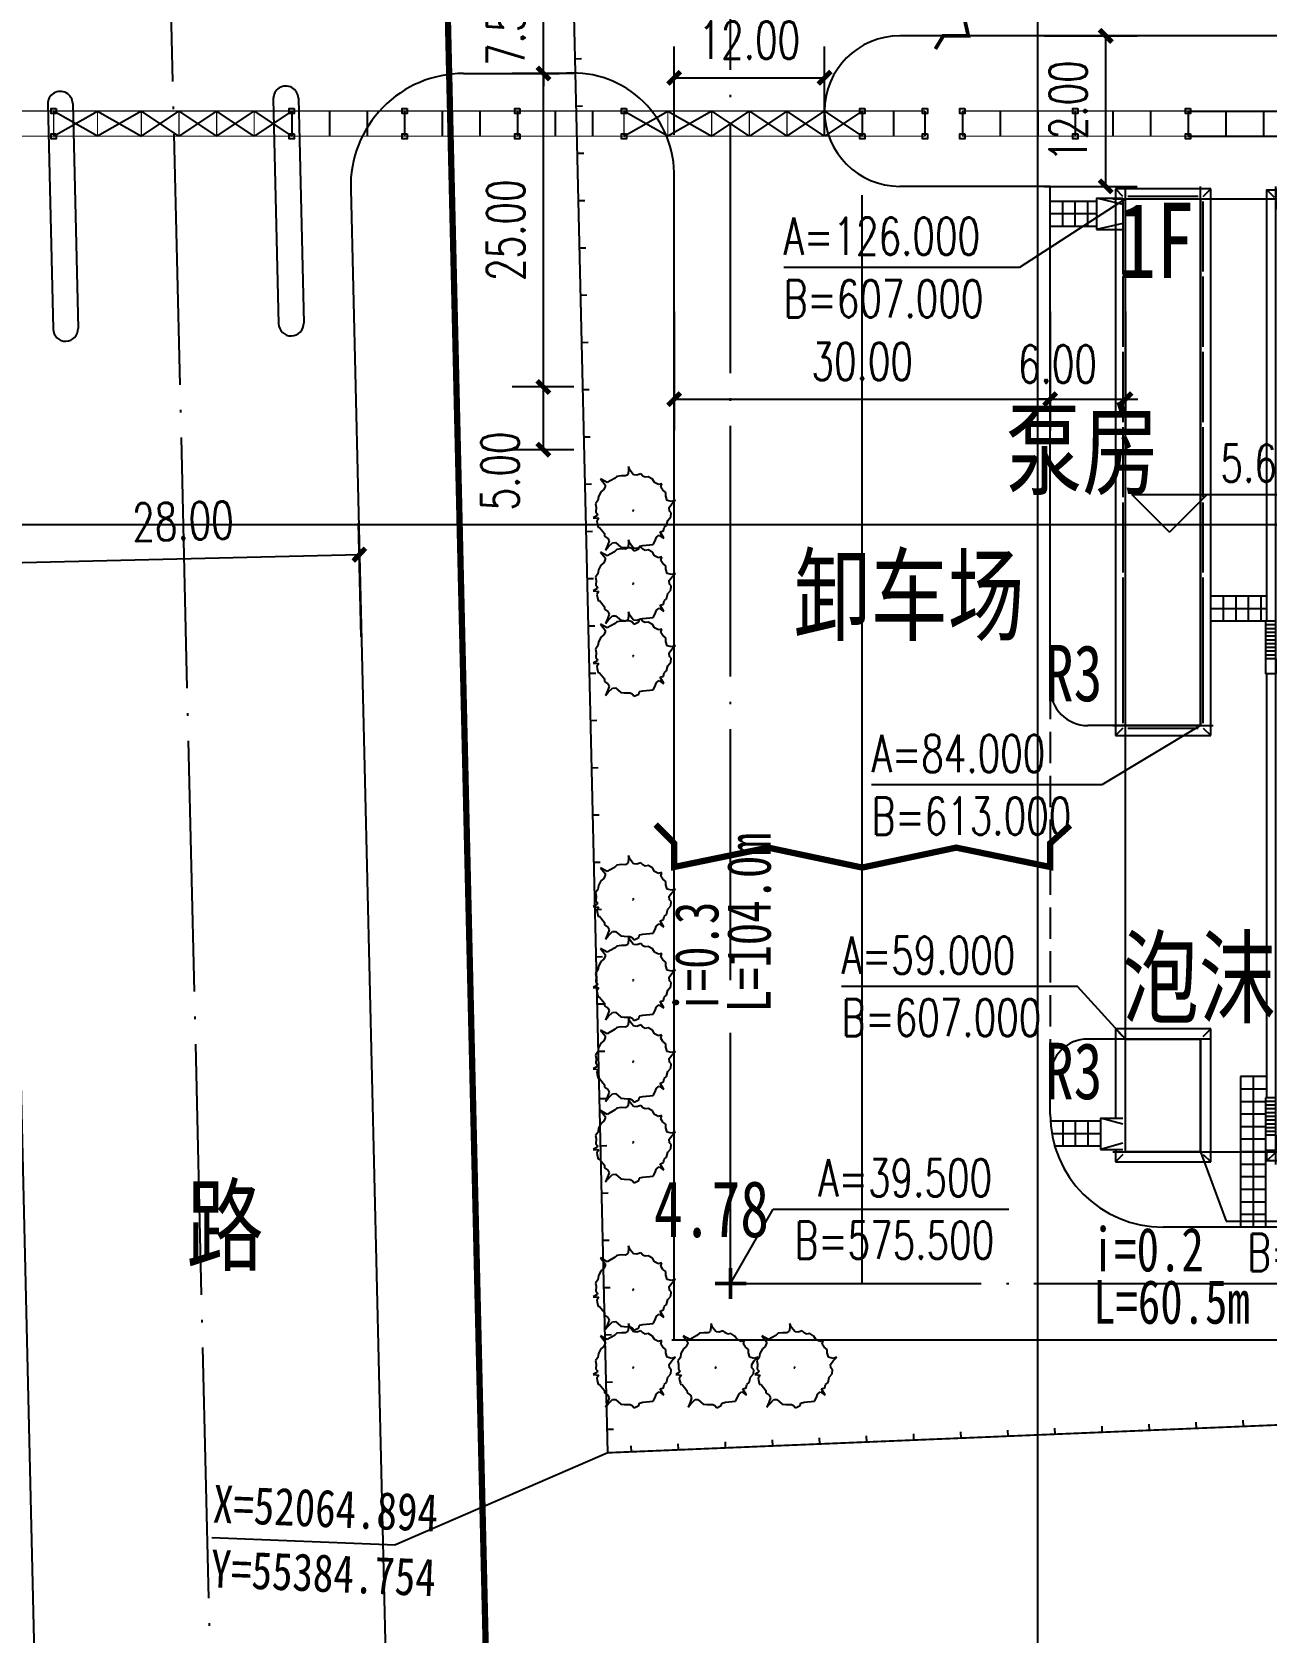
# Model space of a CAD drawing. Extents: x -170 to 1091, y -90 to 504.
# Drawn here: x 519.8 to 618.3, y 11.6 to 139.3 of the extents above; entities that cross this region are included whole.
import ezdxf

# ---------------------------------------------------------------- set-up
doc = ezdxf.new("R2010")
doc.units = 0
doc.header["$LTSCALE"] = 1000
for name, pattern in [('CENTER2', [28.575, 19.05, -3.175, 3.175, -3.175]), ('DASH', [0.35, 0.25, -0.1]), ('DOTE', [2.42, 2, -0.2, 0.02, -0.2])]:
    doc.linetypes.add(name, pattern=pattern)
doc.layers.get('0').update_dxf_attribs({"linetype": 'CONTINUOUS'})
doc.layers.get('Defpoints').update_dxf_attribs({"linetype": 'CONTINUOUS'})
for name, color, linetype in [('DIM_COOR', 3, 'CONTINUOUS'), ('DIM_ELEV', 3, 'CONTINUOUS'), ('DIM_SYMB', 3, 'CONTINUOUS'), ('DOTE', 1, 'DOTE'), ('GROUND', 2, 'CONTINUOUS'), ('GT_8', 7, 'CONTINUOUS'), ('PUB_DIM', 3, 'CONTINUOUS'), ('PUB_TEXT', 7, 'CONTINUOUS'), ('road', 2, 'CONTINUOUS'), ('STAIR', 2, 'CONTINUOUS'), ('定位中心线', 3, 'CENTER2'), ('方格网', 6, 'CONTINUOUS'), ('管架', 30, 'CONTINUOUS'), ('绿化', 3, 'CONTINUOUS'), ('选址蓝线', 5, 'CONTINUOUS'), ('道路HK', 1, 'CONTINUOUS')]:
    doc.layers.add(name, color=color, linetype=linetype)
doc.styles.add('_TCH_DIM', font='SIMPLEX', dxfattribs={"bigfont": 'GBCBIG'})
doc.styles.add('DIM_FONT', font='SIMPLEX', dxfattribs={"width": 0.7, "bigfont": 'GBCBIG'})
doc.styles.add('HZ', font='', dxfattribs={"width": 0.75})
doc.styles.get("Standard").update_dxf_attribs({"font": '', "width": 0.75})
doc.styles.get('HZ').set_extended_font_data('SimSun')
doc.styles.get('STANDARD').set_extended_font_data('SimSun')
doc.dimstyles.new('DIMN1', dxfattribs={"dimscale": 0.01, "dimtxt": 300, "dimasz": 100, "dimexe": 250, "dimexo": 300, "dimgap": 150, "dimtad": 1, "dimtxsty": 'DIM_FONT', "dimblk": 'ARCHTICK', "dimcen": 2.5, "dimclrt": 7, "dimazin": 2, "dimtfac": 1, "dimtdec": 0, "dimtix": 1, "dimtmove": 2, "dimatfit": 3, "dimldrblk": 'ARCHTICK'})

# ---------------------------------------------------------------- blocks, each defined once
blk = doc.blocks.new('$plan$00000783')
for p, q in [((-495.9, 1381.5), (-677.1, 1271.475)), ((-371.925, 1369.275), (-495.9, 1381.5)), ((-257.5, 1442.625), (-371.925, 1369.275)), ((-133.525, 1381.5), (-257.5, 1442.625)), ((-57.225, 1662.7), (-133.525, 1381.5)), ((-19.075, 1442.625), (-57.225, 1662.7)), ((114.425, 1418.175), (-19.075, 1442.625)), ((286.075, 1491.525), (114.425, 1418.175)), ((419.6, 1528.2), (286.075, 1491.525)), ((734.3, 1271.475), (419.6, 1528.2)), ((-1249.275, 916.925), (-1459.075, 916.925)), ((-1459.075, 916.925), (-1316.025, 843.575)), ((-1316.025, 843.575), (-1220.675, 684.625)), ((-1220.675, 684.625), (-1306.5, 525.7)), ((-1077.625, 941.375), (-1249.275, 916.925)), ((-982.25, 1051.4), (-1077.625, 941.375)), ((-858.275, 1259.25), (-982.25, 1149.2)), ((-982.25, 1149.2), (-982.25, 1051.4)), ((-677.1, 1271.475), (-858.275, 1259.25)), ((848.725, 1198.125), (734.3, 1271.475)), ((944.1, 1247.025), (848.725, 1198.125)), ((1134.825, 1185.9), (944.1, 1247.025)), ((1125.275, 1063.625), (1134.825, 1185.9)), ((1153.9, 978.05), (1125.275, 1063.625)), ((1316.025, 806.9), (1153.9, 978.05)), ((1411.375, 696.85), (1316.025, 806.9)), ((1430.45, 415.675), (1411.375, 696.85)), ((-1411.4, 134.475), (-1535.375, 61.125)), ((-1535.375, 61.125), (-1420.925, 0)), ((-1420.925, 0), (-1363.725, -171.15)), ((-1382.775, 281.2), (-1411.4, 134.475)), ((-1306.5, 525.7), (-1401.85, 427.9)), ((-1401.85, 427.9), (-1382.775, 281.2)), ((28.6, 36.675), (0, 0)), ((0, 0), (57.2, 0)), ((57.2, 0), (28.6, 36.675)), ((1516.275, 342.325), (1430.45, 415.675)), ((1754.675, 342.325), (1516.275, 342.325)), ((1525.8, 85.575), (1563.95, 195.6)), ((1554.425, -73.35), (1525.8, 85.575)), ((1563.95, 195.6), (1735.625, 281.2)), ((1735.625, 281.2), (1926.35, 354.55)), ((1926.35, 354.55), (1754.675, 342.325)), ((-1363.725, -171.15), (-1401.85, -330.1)), ((-1401.85, -330.1), (-1354.175, -513.475)), ((-1354.175, -513.475), (-1249.275, -586.825)), ((-1249.275, -586.825), (-1220.675, -684.65)), ((1401.825, -647.975), (1459.05, -537.925)), ((1449.525, -452.35), (1487.675, -146.7)), ((1497.2, -513.475), (1449.525, -452.35)), ((1459.05, -537.925), (1497.2, -513.475)), ((1487.675, -146.7), (1554.425, -73.35)), ((-1220.675, -684.65), (-1220.675, -806.9)), ((-1220.675, -806.9), (-1068.075, -880.25)), ((-1010.875, -1198.125), (-1077.625, -1357.05)), ((-1077.625, -1357.05), (-953.65, -1234.8)), ((-1068.075, -880.25), (-991.8, -978.05)), ((-991.8, -978.05), (-1010.875, -1198.125)), ((-953.65, -1234.8), (-829.675, -1149.225)), ((-829.675, -1149.225), (-734.3, -1173.675)), ((-734.3, -1173.675), (-619.875, -1295.925)), ((619.85, -1357.05), (743.825, -1259.25)), ((743.825, -1259.25), (905.95, -1234.8)), ((905.95, -1234.8), (982.25, -1124.775)), ((982.25, -1124.775), (1125.275, -990.275)), ((1125.275, -990.275), (1134.825, -892.475)), ((1134.825, -892.475), (1182.5, -868.025)), ((1182.5, -868.025), (1354.15, -904.7)), ((1211.125, -733.55), (1354.15, -709.1)), ((1354.15, -904.7), (1211.125, -733.55)), ((1354.15, -709.1), (1401.825, -647.975)), ((-619.875, -1295.925), (-476.825, -1405.95)), ((-476.825, -1405.95), (-343.325, -1418.175)), ((-343.325, -1418.175), (-28.625, -1503.775)), ((-28.625, -1503.775), (57.2, -1797.175)), ((57.2, -1797.175), (95.35, -1503.775)), ((95.35, -1503.775), (133.5, -1454.85)), ((133.5, -1454.85), (267, -1405.95)), ((267, -1405.95), (410.05, -1418.175)), ((410.05, -1418.175), (619.85, -1357.05))]:
    blk.add_line(p, q)
blk = doc.blocks.new('A$C1A160313')
at = {"layer": 'DOTE', "color": 1, "linetype": 'DOTE'}
for p, q in [((2.3, 35), (2.3, 78)), ((8.3, 35), (8.3, 78)), ((14.3, 0), (14.3, 78)), ((82.3, 0), (82.3, 78)), ((1.3, 77), (83.3, 77)), ((1.3, 35), (9.3, 35)), ((9.1, 10), (1.3, 10)), ((2.3, 1), (2.3, 10)), ((8.3, 1), (8.3, 10)), ((1.3, 1), (83.3, 1))]:
    blk.add_line(p, q, dxfattribs=at)
at = {"layer": 'GROUND'}
for p, q in [((9.1, 77.8), (1.5, 77.8)), ((1.5, 77.8), (1.5, 34.2)), ((2.1, 77.2), (1.5, 77.8)), ((2.1, 76.8), (2.1, 71.2)), ((8.1, 77.2), (2.5, 77.2)), ((8.5, 77.2), (9.1, 77.8)), ((8.5, 71.2), (8.5, 76.8)), ((9.1, 34.2), (9.1, 77.8)), ((14.18, 77.12), (13.58, 77.72)), ((82.42, 77.12), (83.02, 77.72)), ((2.1, 70.8), (2.1, 65.2)), ((8.5, 65.2), (8.5, 70.8)), ((2.1, 64.8), (2.1, 59.2)), ((8.5, 59.2), (8.5, 64.8)), ((2.1, 58.8), (2.1, 53.2)), ((8.5, 53.2), (8.5, 58.8)), ((2.1, 52.8), (2.1, 47.2)), ((8.5, 47.2), (8.5, 52.8)), ((2.1, 46.8), (2.1, 35.2)), ((8.5, 35.2), (8.5, 46.8)), ((2.1, 34.8), (1.5, 34.2)), ((2.5, 34.8), (8.1, 34.8)), ((8.5, 34.8), (9.1, 34.2)), ((1.5, 34.2), (9.1, 34.2)), ((9.1, 10.8), (1.5, 10.8)), ((1.5, 10.8), (1.5, 3.7)), ((2.1, 10.2), (1.5, 10.8)), ((8.5, 10.2), (9.1, 10.8)), ((9.1, 0.2), (9.1, 10.8)), ((1.5, 1.2), (1.5, 0.2)), ((2.1, 0.8), (1.5, 0.2)), ((1.5, 0.2), (9.1, 0.2)), ((2.1, 1.2), (2.1, 1.2)), ((8.5, 0.8), (9.1, 0.2)), ((14.18, 0.88), (13.58, 0.28)), ((82.42, 0.88), (83.02, 0.28))]:
    blk.add_line(p, q, dxfattribs=at)
for points in [[(13.58, 43.32), (13.58, 77.72), (14.42, 77.72)], [(18.62, 77.72), (82.18, 77.72)], [(82.18, 77.72), (83.02, 77.72), (83.02, 76.88)], [(83.02, 72.68), (83.02, 43.32)], [(13.58, 5.32), (13.58, 39.12)], [(83.02, 39.12), (83.02, 5.32)], [(14.42, 0.28), (13.58, 0.28), (13.58, 1.12)], [(82.18, 0.28), (14.42, 0.28)], [(83.02, 1.12), (83.02, 0.28), (82.18, 0.28)]]:
    blk.add_lwpolyline(points, dxfattribs=at)
at = {"layer": 'STAIR'}
for p, q in [((0, 77.05), (0, 74.55)), ((0, 77.05), (2.1, 77.05)), ((2.1, 76.55), (0, 77.05)), ((2.1, 76.8), (2.1, 74.55)), ((14.42, 77.12), (14.42, 77.82)), ((18.62, 77.82), (14.42, 77.82)), ((14.42, 76.88), (14.42, 76.18)), ((15.62, 77.12), (15.62, 77.82)), ((15.62, 76.88), (15.62, 76.18)), ((15.92, 77.12), (15.92, 77.82)), ((15.92, 76.88), (15.92, 76.18)), ((16.22, 77.12), (16.22, 77.82)), ((16.22, 76.88), (16.22, 76.18)), ((16.52, 77.12), (16.52, 77.82)), ((16.52, 76.88), (16.52, 76.18)), ((16.82, 77.12), (16.82, 77.82)), ((16.82, 76.88), (16.82, 76.18)), ((17.12, 77.12), (17.12, 77.82)), ((17.12, 76.88), (17.12, 76.18)), ((17.42, 77.12), (17.42, 77.82)), ((17.42, 76.88), (17.42, 76.18)), ((17.72, 77.12), (17.72, 77.82)), ((17.72, 76.88), (17.72, 76.18)), ((18.02, 77.12), (18.02, 77.82)), ((18.02, 76.88), (18.02, 76.18)), ((18.32, 77.12), (18.32, 77.82)), ((18.32, 76.88), (18.32, 76.18)), ((18.62, 77.12), (18.62, 77.82)), ((81.48, 72.98), (81.48, 76.88)), ((82.42, 76.88), (83.12, 76.88)), ((83.12, 72.68), (83.12, 76.88)), ((18.32, 76.18), (14.42, 76.18)), ((82.18, 75.68), (81.48, 75.68)), ((82.18, 75.38), (81.48, 75.38)), ((82.42, 75.68), (83.12, 75.68)), ((82.42, 75.38), (83.12, 75.38)), ((2.1, 75.05), (0, 74.55)), ((0, 74.55), (2.1, 74.55)), ((82.18, 75.08), (81.48, 75.08)), ((82.18, 74.78), (81.48, 74.78)), ((82.18, 74.48), (81.48, 74.48)), ((82.18, 74.18), (81.48, 74.18)), ((82.42, 75.08), (83.12, 75.08)), ((82.42, 74.78), (83.12, 74.78)), ((82.42, 74.48), (83.12, 74.48)), ((82.42, 74.18), (83.12, 74.18)), ((82.18, 73.88), (81.48, 73.88)), ((82.18, 73.58), (81.48, 73.58)), ((82.18, 73.28), (81.48, 73.28)), ((82.18, 72.98), (81.48, 72.98)), ((82.42, 73.88), (83.12, 73.88)), ((82.42, 73.58), (83.12, 73.58)), ((82.42, 73.28), (83.12, 73.28)), ((82.42, 72.98), (83.12, 72.98)), ((82.42, 72.68), (83.12, 72.68)), ((2.1, 71.4), (2.1, 71)), ((14.18, 43.32), (13.48, 43.32)), ((13.48, 43.32), (13.48, 39.12)), ((14.18, 43.02), (13.48, 43.02)), ((14.18, 42.72), (13.48, 42.72)), ((14.18, 42.42), (13.48, 42.42)), ((14.42, 43.02), (15.12, 43.02)), ((14.42, 42.72), (15.12, 42.72)), ((14.42, 42.42), (15.12, 42.42)), ((15.12, 43.02), (15.12, 39.12)), ((82.18, 43.02), (81.48, 43.02)), ((81.48, 43.02), (81.48, 39.12)), ((82.18, 42.72), (81.48, 42.72)), ((82.18, 42.42), (81.48, 42.42)), ((82.42, 43.32), (83.12, 43.32)), ((82.42, 43.02), (83.12, 43.02)), ((82.42, 42.72), (83.12, 42.72)), ((82.42, 42.42), (83.12, 42.42)), ((83.12, 43.32), (83.12, 39.12)), ((14.18, 42.12), (13.48, 42.12)), ((14.18, 41.82), (13.48, 41.82)), ((14.18, 41.52), (13.48, 41.52)), ((14.18, 41.22), (13.48, 41.22)), ((14.18, 40.92), (13.48, 40.92)), ((14.42, 42.12), (15.12, 42.12)), ((14.42, 41.82), (15.12, 41.82)), ((14.42, 41.52), (15.12, 41.52)), ((14.42, 41.22), (15.12, 41.22)), ((14.42, 40.92), (15.12, 40.92)), ((82.18, 42.12), (81.48, 42.12)), ((82.18, 41.82), (81.48, 41.82)), ((82.18, 41.52), (81.48, 41.52)), ((82.18, 41.22), (81.48, 41.22)), ((82.18, 40.92), (81.48, 40.92)), ((82.42, 42.12), (83.12, 42.12)), ((82.42, 41.82), (83.12, 41.82)), ((82.42, 41.52), (83.12, 41.52)), ((82.42, 41.22), (83.12, 41.22)), ((82.42, 40.92), (83.12, 40.92)), ((14.18, 40.62), (13.48, 40.62)), ((14.18, 40.32), (13.48, 40.32)), ((14.42, 40.62), (15.12, 40.62)), ((14.42, 39.12), (14.42, 40.32)), ((14.42, 40.32), (15.12, 40.32)), ((82.18, 40.62), (81.48, 40.62)), ((82.18, 40.32), (81.48, 40.32)), ((82.18, 39.12), (82.18, 40.32)), ((82.42, 40.62), (83.12, 40.62)), ((82.42, 40.32), (83.12, 40.32)), ((14.18, 39.12), (13.48, 39.12)), ((14.42, 39.12), (15.12, 39.12)), ((82.18, 39.12), (81.48, 39.12)), ((82.42, 39.12), (83.12, 39.12)), ((13.48, 5.32), (13.48, 1.12)), ((14.18, 5.32), (13.48, 5.32)), ((82.42, 5.32), (83.12, 5.32)), ((83.12, 5.32), (83.12, 1.12)), ((14.18, 5.02), (13.48, 5.02)), ((14.18, 4.72), (13.48, 4.72)), ((14.18, 4.42), (13.48, 4.42)), ((14.18, 4.12), (13.48, 4.12)), ((14.42, 5.02), (15.12, 5.02)), ((14.42, 4.72), (15.12, 4.72)), ((14.42, 4.42), (15.12, 4.42)), ((14.42, 4.12), (15.12, 4.12)), ((15.12, 5.02), (15.12, 1.12)), ((82.18, 5.02), (81.48, 5.02)), ((81.48, 5.02), (81.48, 1.12)), ((82.18, 4.72), (81.48, 4.72)), ((82.18, 4.42), (81.48, 4.42)), ((82.18, 4.12), (81.48, 4.12)), ((82.42, 5.02), (83.12, 5.02)), ((82.42, 4.72), (83.12, 4.72)), ((82.42, 4.42), (83.12, 4.42)), ((82.42, 4.12), (83.12, 4.12)), ((0.3, 3.7), (0.3, 1.2)), ((0.3, 3.7), (2.1, 3.7)), ((2.1, 3.2), (0.3, 3.7)), ((14.18, 3.82), (13.48, 3.82)), ((14.18, 3.52), (13.48, 3.52)), ((14.18, 3.22), (13.48, 3.22)), ((14.18, 2.92), (13.48, 2.92)), ((14.18, 2.62), (13.48, 2.62)), ((14.42, 3.82), (15.12, 3.82)), ((14.42, 3.52), (15.12, 3.52)), ((14.42, 3.22), (15.12, 3.22)), ((14.42, 2.92), (15.12, 2.92)), ((14.42, 2.62), (15.12, 2.62)), ((82.18, 3.82), (81.48, 3.82)), ((82.18, 3.52), (81.48, 3.52)), ((82.18, 3.22), (81.48, 3.22)), ((82.18, 2.92), (81.48, 2.92)), ((82.18, 2.62), (81.48, 2.62)), ((82.42, 3.82), (83.12, 3.82)), ((82.42, 3.52), (83.12, 3.52)), ((82.42, 3.22), (83.12, 3.22)), ((82.42, 2.92), (83.12, 2.92)), ((82.42, 2.62), (83.12, 2.62)), ((2.1, 1.7), (0.3, 1.2)), ((14.18, 2.32), (13.48, 2.32)), ((14.42, 1.12), (14.42, 2.32)), ((14.42, 2.32), (15.12, 2.32)), ((82.18, 2.32), (81.48, 2.32)), ((82.18, 1.12), (82.18, 2.32)), ((82.42, 2.32), (83.12, 2.32)), ((0.3, 1.2), (2.1, 1.2)), ((14.18, 1.12), (13.48, 1.12)), ((14.42, 1.12), (15.12, 1.12)), ((82.18, 1.12), (81.48, 1.12)), ((82.42, 1.12), (83.12, 1.12))]:
    blk.add_line(p, q, dxfattribs=at)
blk = doc.blocks.new('_ArchTick')
at = {"color": 0, "linetype": 'ByBlock', "const_width": 0.4}
blk.add_lwpolyline([(-0.5, -0.5), (0.5, 0.5)], dxfattribs=at)
blk = doc.blocks.new('*D72')
at = {"layer": 'Defpoints', "color": 0, "linetype": 'Continuous', "transparency": 16777216}
for p in [(597.51, 139), (605.43, 139), (597.51, 127)]:
    blk.add_point(p, dxfattribs=at)
at = {"layer": 'PUB_DIM', "color": 0, "linetype": 'Continuous', "lineweight": -2, "transparency": 16777216}
for p, q in [((600.51, 139), (607.93, 139)), ((605.43, 127), (605.43, 139)), ((600.51, 127), (607.93, 127))]:
    blk.add_line(p, q, dxfattribs=at)
for p, rotation in [((605.43, 139), 90), ((605.43, 127), 270)]:
    blk.add_blockref('_ArchTick', p, dxfattribs=dict(at, rotation=rotation))
at = {"layer": 'PUB_DIM', "color": 7, "linetype": 'Continuous', "transparency": 16777216, "insert": (602.43, 133), "char_height": 3, "attachment_point": 5, "rotation": 90, "style": 'DIM_FONT'}
blk.add_mtext('\\A1;12.00', dxfattribs=at)
blk = doc.blocks.new('*D73')
at = {"layer": 'Defpoints', "color": 0, "linetype": 'Continuous', "transparency": 16777216}
for p in [(583, 135.66), (571, 128.11), (583, 128.11)]:
    blk.add_point(p, dxfattribs=at)
at = {"layer": 'PUB_DIM', "color": 0, "linetype": 'Continuous', "lineweight": -2, "transparency": 16777216}
for p, q in [((571, 131.11), (571, 138.16)), ((583, 131.11), (583, 138.16)), ((571, 135.66), (583, 135.66))]:
    blk.add_line(p, q, dxfattribs=at)
at = {"layer": 'PUB_DIM', "color": 0, "linetype": 'Continuous', "lineweight": -2, "transparency": 16777216, "rotation": 180}
blk.add_blockref('_ArchTick', (571, 135.66), dxfattribs=at)
at = {"layer": 'PUB_DIM', "color": 0, "linetype": 'Continuous', "lineweight": -2, "transparency": 16777216}
blk.add_blockref('_ArchTick', (583, 135.66), dxfattribs=at)
at = {"layer": 'PUB_DIM', "color": 7, "linetype": 'Continuous', "transparency": 16777216, "insert": (577, 138.66), "char_height": 3, "attachment_point": 5, "style": 'DIM_FONT'}
blk.add_mtext('\\A1;12.00', dxfattribs=at)
blk = doc.blocks.new('*D78')
at = {"layer": 'Defpoints', "color": 0, "linetype": 'Continuous', "transparency": 16777216}
for p in [(545.89, 97.63), (518.12, 87.41), (546.12, 88.07)]:
    blk.add_point(p, dxfattribs=at)
at = {"layer": 'PUB_DIM', "color": 0, "linetype": 'Continuous', "lineweight": -2, "transparency": 16777216}
for p, q in [((546.04, 91.07), (545.83, 100.13)), ((518.05, 90.41), (517.84, 99.47)), ((517.9, 96.97), (545.89, 97.63))]:
    blk.add_line(p, q, dxfattribs=at)
for p, rotation in [((545.89, 97.63), 1.356208782144626), ((517.9, 96.97), 181.3562087821446)]:
    blk.add_blockref('_ArchTick', p, dxfattribs=dict(at, rotation=rotation))
at = {"layer": 'PUB_DIM', "color": 7, "linetype": 'Continuous', "transparency": 16777216, "insert": (531.82, 100.3), "char_height": 3, "attachment_point": 5, "rotation": 1.3562, "style": 'DIM_FONT'}
blk.add_mtext('\\A1;28.00', dxfattribs=at)
blk = doc.blocks.new('*D88')
at = {"layer": 'Defpoints', "color": 0, "linetype": 'Continuous', "transparency": 16777216}
for p in [(560.57, 111), (566, 111), (566, 106)]:
    blk.add_point(p, dxfattribs=at)
at = {"layer": 'PUB_DIM', "color": 0, "linetype": 'Continuous', "lineweight": -2, "transparency": 16777216}
for p, q in [((563, 111), (558.07, 111)), ((560.57, 106), (560.57, 111)), ((563, 106), (558.07, 106))]:
    blk.add_line(p, q, dxfattribs=at)
for p, rotation in [((560.57, 111), 90), ((560.57, 106), 270)]:
    blk.add_blockref('_ArchTick', p, dxfattribs=dict(at, rotation=rotation))
at = {"layer": 'PUB_DIM', "color": 7, "linetype": 'Continuous', "transparency": 16777216, "insert": (557.12, 104.3), "char_height": 3, "attachment_point": 5, "rotation": 90, "style": 'DIM_FONT'}
blk.add_mtext('\\A1;5.00', dxfattribs=at)
blk = doc.blocks.new('*D89')
at = {"layer": 'Defpoints', "color": 0, "linetype": 'Continuous', "transparency": 16777216}
for p in [(560.57, 136), (566, 136), (566, 111)]:
    blk.add_point(p, dxfattribs=at)
at = {"layer": 'PUB_DIM', "color": 0, "linetype": 'Continuous', "lineweight": -2, "transparency": 16777216}
for p, q in [((563, 136), (558.07, 136)), ((560.57, 111), (560.57, 136)), ((563, 111), (558.07, 111))]:
    blk.add_line(p, q, dxfattribs=at)
for p, rotation in [((560.57, 136), 90), ((560.57, 111), 270)]:
    blk.add_blockref('_ArchTick', p, dxfattribs=dict(at, rotation=rotation))
at = {"layer": 'PUB_DIM', "color": 7, "linetype": 'Continuous', "transparency": 16777216, "insert": (557.57, 123.5), "char_height": 3, "attachment_point": 5, "rotation": 90, "style": 'DIM_FONT'}
blk.add_mtext('\\A1;25.00', dxfattribs=at)
blk = doc.blocks.new('*D90')
at = {"layer": 'Defpoints', "color": 0, "linetype": 'Continuous', "transparency": 16777216}
for p in [(560.57, 143.5), (566, 143.5), (566, 136)]:
    blk.add_point(p, dxfattribs=at)
at = {"layer": 'PUB_DIM', "color": 0, "linetype": 'Continuous', "lineweight": -2, "transparency": 16777216}
for p, q in [((560.57, 143.5), (560.57, 144.5)), ((563, 143.5), (558.07, 143.5)), ((560.57, 136), (560.57, 143.5)), ((563, 136), (558.07, 136)), ((560.57, 136), (560.57, 135))]:
    blk.add_line(p, q, dxfattribs=at)
for p, rotation in [((560.57, 143.5), 270), ((560.57, 136), 90)]:
    blk.add_blockref('_ArchTick', p, dxfattribs=dict(at, rotation=rotation))
at = {"layer": 'PUB_DIM', "color": 7, "linetype": 'Continuous', "transparency": 16777216, "insert": (557.57, 139.75), "char_height": 3, "attachment_point": 5, "rotation": 90, "style": 'DIM_FONT'}
blk.add_mtext('\\A1;7.50', dxfattribs=at)
blk = doc.blocks.new('*D97')
at = {"layer": 'Defpoints', "color": 0, "linetype": 'Continuous', "transparency": 16777216}
for p in [(601, 120.02), (607, 120.02), (607, 110.03)]:
    blk.add_point(p, dxfattribs=at)
at = {"layer": 'PUB_DIM', "color": 0, "linetype": 'Continuous', "lineweight": -2, "transparency": 16777216}
for p, q in [((601, 117.02), (601, 107.53)), ((607, 117.02), (607, 107.53)), ((601, 110.03), (600, 110.03)), ((601, 110.03), (607, 110.03)), ((607, 110.03), (608, 110.03))]:
    blk.add_line(p, q, dxfattribs=at)
blk.add_blockref('_ArchTick', (601, 110.03), dxfattribs=at)
at = {"layer": 'PUB_DIM', "color": 0, "linetype": 'Continuous', "lineweight": -2, "transparency": 16777216, "rotation": 180}
blk.add_blockref('_ArchTick', (607, 110.03), dxfattribs=at)
at = {"layer": 'PUB_DIM', "color": 7, "linetype": 'Continuous', "transparency": 16777216, "insert": (601.58, 112.83), "char_height": 3, "attachment_point": 5, "style": 'DIM_FONT'}
blk.add_mtext('\\A1;6.00', dxfattribs=at)
blk = doc.blocks.new('*D98')
at = {"layer": 'Defpoints', "color": 0, "linetype": 'Continuous', "transparency": 16777216}
for p in [(571, 120.02), (601, 120.02), (601, 110.03)]:
    blk.add_point(p, dxfattribs=at)
at = {"layer": 'PUB_DIM', "color": 0, "linetype": 'Continuous', "lineweight": -2, "transparency": 16777216}
for p, q in [((571, 117.02), (571, 107.53)), ((601, 117.02), (601, 107.53)), ((571, 110.03), (601, 110.03))]:
    blk.add_line(p, q, dxfattribs=at)
at = {"layer": 'PUB_DIM', "color": 0, "linetype": 'Continuous', "lineweight": -2, "transparency": 16777216, "rotation": 180}
blk.add_blockref('_ArchTick', (571, 110.03), dxfattribs=at)
at = {"layer": 'PUB_DIM', "color": 0, "linetype": 'Continuous', "lineweight": -2, "transparency": 16777216}
blk.add_blockref('_ArchTick', (601, 110.03), dxfattribs=at)
at = {"layer": 'PUB_DIM', "color": 7, "linetype": 'Continuous', "transparency": 16777216, "insert": (586, 113.03), "char_height": 3, "attachment_point": 5, "style": 'DIM_FONT'}
blk.add_mtext('\\A1;30.00', dxfattribs=at)
blk = doc.blocks.new('$LinePat$围墙')
at = {"color": 0}
blk.add_line((600, 0), (600, -160), dxfattribs=at)
at = {"color": 0, "const_width": 40}
blk.add_lwpolyline([(0, 0), (1201, 0)], dxfattribs=at)

msp = doc.modelspace()

# ---------------------------------------------------------------- linework, layer by layer
at = {"linetype": 'Continuous'}
for p, q in [((607, 126), (613, 126)), ((607, 84), (607, 126)), ((613, 126), (613, 84)), ((607, 84), (607, 84)), ((613, 84), (607, 84)), ((607, 59), (613, 59)), ((607, 50), (607, 59)), ((613, 59), (613, 50)), ((613, 50), (607, 50))]:
    msp.add_line(p, q, dxfattribs=at)
at = {"linetype": 'DASH', "ltscale": 0.01}
msp.add_line((601, 87), (601, 56), dxfattribs=at)
at = {"linetype": 'Continuous', "flags": 128}
for points, const_width in [([(591.7897, 148.93709), (592.37403, 148), (594.51656, 148), (593.44529, 143.5), (594.46786, 139), (592.47141, 139), (591.83839, 137.95606)], 0.3), ([(569.52829, 76.10086), (571, 74.61209), (571, 72.71879), (578.5, 74.26322), (586, 72.67327), (593.5, 74.26322), (601, 72.71879), (601, 74.61209), (602.58359, 76.04197)], 0.5), ([(575.5, 40.74591), (575.5, 38.25409)], 0.3), ([(574.25409, 39.5), (576.74591, 39.5)], 0.3)]:
    msp.add_lwpolyline(points, dxfattribs=dict(at, const_width=const_width))
at = {"ltscale": 50, "const_width": 0.1}
for points in [[(591, 133), (464.6, 133)], [(612, 133), (594, 133)], [(612, 131), (700.5, 131), (700.5, 86), (702.5, 86), (702.5, 133), (612, 133)], [(464.6, 131), (591, 131)], [(594, 131), (612, 131)]]:
    msp.add_lwpolyline(points, dxfattribs=at)
at = {"ltscale": 50, "const_width": 0.1, "elevation": 0}
for points in [[(521.5, 133), (521.5, 131)], [(525, 133), (525, 131)], [(528.5, 133), (528.5, 131)], [(531.5, 133), (531.5, 131)], [(534.5, 133), (534.5, 131)], [(537.5, 133), (537.5, 131)], [(540.5, 133), (540.5, 131)], [(543.5, 133), (543.5, 131)], [(546.5, 133), (546.5, 131)], [(549.5, 133), (549.5, 131)], [(552.5, 133), (552.5, 131)], [(555.5, 133), (555.5, 131)], [(558.5, 133), (558.5, 131)], [(561.5, 133), (561.5, 131)], [(564.5, 133), (564.5, 131)], [(567, 133), (567, 131)], [(570.5, 133), (570.5, 131)], [(574, 133), (574, 131)], [(577, 133), (577, 131)], [(580, 133), (580, 131)], [(583, 133), (583, 131)], [(586, 133), (586, 131)], [(588.5, 133), (588.5, 131)], [(591, 133), (591, 131)], [(594, 133), (594, 131)], [(597, 133), (597, 131)], [(600, 133), (600, 131)], [(603, 133), (603, 131)], [(606, 133), (606, 131)], [(609, 133), (609, 131)], [(612, 133), (612, 131)], [(615, 133), (615, 131)], [(618, 133), (618, 131)]]:
    msp.add_lwpolyline(points, dxfattribs=at)
at = {"layer": 'DIM_COOR', "color": 3, "linetype": 'Continuous'}
for p, q in [((607, 126), (598.55591, 120.52853)), ((598.55591, 120.52853), (579.74591, 120.52853)), ((613, 84), (605.12252, 79.27158)), ((605.12252, 79.27158), (586.75252, 79.27158)), ((603.16935, 63.18996), (584.35935, 63.18996)), ((607, 59), (603.16935, 63.18996)), ((613, 50), (615.04176, 44.46551)), ((575.5, 39.5), (578.89322, 45.43738)), ((578.89322, 45.43738), (597.70322, 45.43738)), ((615.04176, 44.46551), (633.41176, 44.46551))]:
    msp.add_line(p, q, dxfattribs=at)
at = {"layer": 'DIM_ELEV', "linetype": 'Continuous'}
for p, q in [((610.51727, 99.43105), (607.51727, 102.43105)), ((607.51727, 102.43105), (623.28043, 102.43105)), ((610.51727, 99.43105), (613.51727, 102.43105))]:
    msp.add_line(p, q, dxfattribs=at)
at = {"layer": 'DIM_SYMB', "linetype": 'Continuous'}
for points in [[(615.06943, 133.73961, 0, 0, 0), (612.26108, 136.62151, 0.4, 0, 0), (611.21421, 137.69579, 0, 0, 0)], [(614.02643, 79.04412, 0, 0, 0), (611.26221, 76.64885, 0.4, 0, 0), (610.12859, 75.66655, 0, 0, 0)], [(598.83366, 71.86834, 0, 0, 0), (602.58632, 71.86834, 0.53333, 0, 0), (604.58632, 71.86834, 0, 0, 0)], [(575.5, 71.00935, 0, 0, 0), (575.5, 59.94288, 0.8, 0, 0), (575.5, 56.94288, 0, 0, 0)], [(614.02643, 66.09489, 0, 0, 0), (611.26221, 63.69962, 0.4, 0, 0), (610.12859, 62.71732, 0, 0, 0)], [(613.57383, 48.12365, 0, 0, 0), (611.91965, 45.94145, 0.4, 0, 0), (611.01352, 44.74607, 0, 0, 0)], [(614.92249, 39.5, 0, 0, 0), (603.85602, 39.5, 0.8, 0, 0), (600.85602, 39.5, 0, 0, 0)]]:
    msp.add_lwpolyline(points, format="xyseb", dxfattribs=at)
at = {"layer": 'DOTE', "ltscale": 0.01}
for p, q in [((522.50041, 494.06478), (534.80468, -25.68454)), ((575.5, 39.5), (575.5, 344.5)), ((575.5, 39.5), (762, 39.5))]:
    msp.add_line(p, q, dxfattribs=at)
at = {"layer": 'DOTE', "ltscale": 10}
msp.add_line((586, 39.5), (586, 126.29019), dxfattribs=at)
at = {"layer": 'DOTE', "linetype": 'DOTE', "ltscale": 0.01, "const_width": 0.5, "flags": 128}
msp.add_lwpolyline([(779.8335, 9.79368), (777.91501, 437.27128), (546.09476, 435.40301), (556.20161, 0.56151)], close=True, dxfattribs=at)
at = {"layer": 'GT_8'}
for p, q in [((607, 84), (607, 126)), ((607, 126), (613, 126)), ((613, 126), (613, 84)), ((613, 84), (607, 84))]:
    msp.add_line(p, q, dxfattribs=at)
at = {"layer": 'road', "linetype": 'Continuous'}
for p, q in [((683.5, 139), (589, 139)), ((554.19606, 136), (561.81908, 136)), ((571, 35), (571, 128.1067)), ((601, 127), (589, 127)), ((601, 87), (601, 127)), ((604.7, 125.8), (601, 125.8)), ((602, 123.8), (602, 125.8)), ((603, 123.8), (603, 125.8)), ((604, 123.8), (604, 125.8)), ((604.7, 124.8), (601, 124.8)), ((604.7, 123.8), (601, 123.8)), ((618.28, 94.32), (613.8, 94.32)), ((618.28, 93.32), (613.8, 93.32)), ((614.8, 94.32), (614.8, 92.32)), ((615.8, 94.32), (615.8, 92.32)), ((616.8, 94.32), (616.8, 92.32)), ((617.8, 94.32), (617.8, 92.32)), ((618.18, 92.32), (613.8, 92.32)), ((607, 84), (604, 84)), ((607, 59), (607, 84)), ((607, 59), (604, 59)), ((601, 53), (601, 56)), ((616.18, 56), (616.18, 44)), ((618.28, 56), (616.18, 56)), ((618.28, 55), (616.18, 55)), ((617.18, 56), (617.18, 44)), ((618.18, 54), (616.18, 54)), ((618.18, 54.32), (618.18, 44)), ((605, 52.45005), (601.005, 52.45005)), ((602, 52.45005), (602, 50.45005)), ((603, 52.45005), (603, 50.45005)), ((604, 52.45005), (604, 50.45005)), ((618.18, 53), (616.18, 53)), ((605, 51.45005), (601.09438, 51.45005)), ((618.18, 52), (616.18, 52)), ((605, 50.45005), (601.29884, 50.45005)), ((618.18, 51), (616.18, 51)), ((618.18, 50), (616.18, 50)), ((618.18, 49), (616.18, 49)), ((618.18, 48), (616.18, 48)), ((618.18, 47), (616.18, 47)), ((618.18, 46), (616.18, 46)), ((618.18, 45), (616.18, 45)), ((683.5, 44), (610, 44)), ((570.81908, 35), (765, 35))]:
    msp.add_line(p, q, dxfattribs=at)
for centre, radius, start, end in [((589, 133, 0), 6, 90, 270), ((554.19606, 127), 9, 90, 181.3562088), ((562.88836, 127.93533), 8.11345, 1.2102805, 96.286045), ((604, 87), 3, 180, 270), ((604, 56), 3, 90, 180), ((610, 53), 9, 180, 270)]:
    msp.add_arc(centre, radius, start, end, dxfattribs=at)
at = {"layer": '定位中心线', "linetype": 'ByBlock', "elevation": 0}
for points in [[(521.7, 133.2), (521.7, 132.8), (521.3, 132.8), (521.3, 133.2)], [(540.7, 133.2), (540.7, 132.8), (540.3, 132.8), (540.3, 133.2)], [(549.7, 133.2), (549.7, 132.8), (549.3, 132.8), (549.3, 133.2)], [(558.7, 133.2), (558.7, 132.8), (558.3, 132.8), (558.3, 133.2)], [(567.2, 133.2), (567.2, 132.8), (566.8, 132.8), (566.8, 133.2)], [(586.2, 133.2), (586.2, 132.8), (585.8, 132.8), (585.8, 133.2)], [(591.2, 133.2), (591.2, 132.8), (590.8, 132.8), (590.8, 133.2)], [(594.2, 133.2), (594.2, 132.8), (593.8, 132.8), (593.8, 133.2)], [(603.2, 133.2), (603.2, 132.8), (602.8, 132.8), (602.8, 133.2)], [(612.2, 133.2), (612.2, 132.8), (611.8, 132.8), (611.8, 133.2)], [(521.7, 131.2), (521.7, 130.8), (521.3, 130.8), (521.3, 131.2)], [(540.7, 131.2), (540.7, 130.8), (540.3, 130.8), (540.3, 131.2)], [(549.7, 131.2), (549.7, 130.8), (549.3, 130.8), (549.3, 131.2)], [(558.7, 131.2), (558.7, 130.8), (558.3, 130.8), (558.3, 131.2)], [(567.2, 131.2), (567.2, 130.8), (566.8, 130.8), (566.8, 131.2)], [(586.2, 131.2), (586.2, 130.8), (585.8, 130.8), (585.8, 131.2)], [(591.2, 131.2), (591.2, 130.8), (590.8, 130.8), (590.8, 131.2)], [(594.2, 131.2), (594.2, 130.8), (593.8, 130.8), (593.8, 131.2)], [(603.2, 131.2), (603.2, 130.8), (602.8, 130.8), (602.8, 131.2)], [(612.2, 131.2), (612.2, 130.8), (611.8, 130.8), (611.8, 131.2)]]:
    msp.add_lwpolyline(points, close=True, dxfattribs=at)
at = {"layer": '方格网', "color": 6, "linetype": 'Continuous'}
for p, q in [((600, -54.65023), (600, 494.06478)), ((850.549, 100), (-76.88164, 100))]:
    msp.add_line(p, q, dxfattribs=at)
at = {"layer": '管架', "ltscale": 1000}
for p, q in [((525, 131, 0), (521.5, 133, 0)), ((521.5, 131, 0), (525, 133, 0)), ((528.5, 133, 0), (525, 131, 0)), ((525, 133, 0), (528.5, 131, 0)), ((531.5, 131, 0), (528.5, 133, 0)), ((528.5, 131, 0), (531.5, 133, 0)), ((534.5, 133, 0), (531.5, 131, 0)), ((531.5, 133, 0), (534.5, 131, 0)), ((537.5, 131, 0), (534.5, 133, 0)), ((534.5, 131, 0), (537.5, 133, 0)), ((540.5, 133, 0), (537.5, 131, 0)), ((537.5, 133, 0), (540.5, 131, 0)), ((540.5, 133, 0), (540.5, 131, 0)), ((543.5, 133, 0), (543.5, 131, 0)), ((546.5, 133, 0), (546.5, 131, 0)), ((549.5, 133, 0), (549.5, 131, 0)), ((552.5, 133, 0), (552.5, 131, 0)), ((555.5, 133, 0), (555.5, 131, 0)), ((558.5, 133, 0), (558.5, 131, 0)), ((561.5, 133, 0), (561.5, 131, 0)), ((564.5, 133, 0), (564.5, 131, 0)), ((570.5, 131, 0), (567, 133, 0)), ((567, 131, 0), (570.5, 133, 0)), ((574, 133, 0), (570.5, 131, 0)), ((570.5, 133, 0), (574, 131, 0)), ((577, 131, 0), (574, 133, 0)), ((574, 131, 0), (577, 133, 0)), ((580, 133, 0), (577, 131, 0)), ((577, 133, 0), (580, 131, 0)), ((583, 131, 0), (580, 133, 0)), ((580, 131, 0), (583, 133, 0)), ((586, 133, 0), (583, 131, 0)), ((583, 133, 0), (586, 131, 0)), ((586, 133, 0), (586, 131, 0)), ((588.5, 133, 0), (588.5, 131, 0)), ((591, 133, 0), (591, 131, 0)), ((594, 133, 0), (594, 131, 0)), ((597, 133, 0), (597, 131, 0)), ((600, 133, 0), (600, 131, 0)), ((603, 133, 0), (603, 131, 0)), ((606, 133, 0), (606, 131, 0)), ((609, 133, 0), (609, 131, 0)), ((612, 133, 0), (612, 131, 0)), ((612, 133, 0), (621, 133, 0)), ((615, 133, 0), (615, 131, 0)), ((618, 133, 0), (618, 131, 0)), ((612, 131, 0), (621, 131, 0))]:
    msp.add_line(p, q, dxfattribs=at)
at = {"layer": '选址蓝线', "color": 5, "linetype": 'Continuous', "flags": 128}
msp.add_lwpolyline([(556.34611, 425.50203), (777.97765, 427.3337), (779.81957, 34.87309), (565.71388, 25.99015)], close=True, dxfattribs=at)
at = {"layer": '道路HK', "color": 1, "linetype": 'Continuous', "ltscale": 300}
for p, q in [((521.03218, 133.55242), (521.45667, 115.62152)), ((523.03162, 133.59975), (523.45611, 115.66886)), ((539.02714, 133.97842), (539.45163, 116.04753)), ((541.02658, 134.02576), (541.45107, 116.09486)), ((517.18114, 127.213), (520.8086, -26.01587)), ((545.19858, 126.78699), (548.81614, -26.01587))]:
    msp.add_line(p, q, dxfattribs=at)
at = {"layer": '道路HK', "color": 0, "linetype": 'Continuous'}
for p in [(565.71388, 25.99015), (534.1094, 19.24339)]:
    msp.add_line(p, (548.7638, 18.64719), dxfattribs=at)
at = {"layer": '道路HK', "color": 1, "linetype": 'Continuous', "ltscale": 300}
for centre, start, end in [((522.0319, 133.57609), 1.3561367, 181.3561367), ((540.02686, 134.00209), 1.3561367, 181.3561367), ((522.45639, 115.64519), 181.3561367, 1.3561367), ((540.45135, 116.07119), 181.3561367, 1.3561367)]:
    msp.add_arc(centre, 1, start, end, dxfattribs=at)

# ---------------------------------------------------------------- block references
at = {"linetype": 'Continuous', "yscale": 0.003125, "zscale": 0.003125}
for p, xscale, rotation in [((563.06263, 139.05955), 0.0031403267353883, 91.343227247698), ((563.151, 135.29057), 0.0031403267353883, 91.343227247698), ((563.23938, 131.52159), 0.0031403267353883, 91.343227247698), ((563.32775, 127.75261), 0.0031403267353883, 91.343227247698), ((563.41613, 123.98363), 0.0031403267353883, 91.343227247698), ((563.5045, 120.21465), 0.0031403267353883, 91.343227247698), ((563.59288, 116.44567), 0.0031403267353883, 91.343227247698), ((563.68125, 112.67669), 0.0031403267353883, 91.343227247698), ((563.76963, 108.90771), 0.0031403267353883, 91.343227247698), ((563.858, 105.13873), 0.0031403267353883, 91.343227247698), ((563.94638, 101.36975), 0.0031403267353883, 91.343227247698), ((564.03475, 97.60077), 0.0031403267353883, 91.343227247698), ((564.12313, 93.83179), 0.0031403267353883, 91.343227247698), ((564.2115, 90.06281), 0.0031403267353883, 91.343227247698), ((564.29988, 86.29383), 0.0031403267353883, 91.343227247698), ((564.38825, 82.52485), 0.0031403267353883, 91.343227247698), ((564.47663, 78.75587), 0.0031403267353883, 91.343227247698), ((564.565, 74.98689), 0.0031403267353883, 91.343227247698), ((564.65338, 71.21791), 0.0031403267353883, 91.343227247698), ((564.74176, 67.44893), 0.0031403267353883, 91.343227247698), ((564.83013, 63.67995), 0.0031403267353883, 91.343227247698), ((564.91851, 59.91097), 0.0031403267353883, 91.343227247698), ((565.00688, 56.14199), 0.0031403267353883, 91.343227247698), ((565.09526, 52.37301), 0.0031403267353883, 91.343227247698), ((565.18363, 48.60403), 0.0031403267353883, 91.343227247698), ((565.27201, 44.83505), 0.0031403267353883, 91.343227247698), ((565.36038, 41.06607), 0.0031403267353883, 91.343227247698), ((565.44876, 37.29709), 0.0031403267353883, 91.343227247698), ((565.53713, 33.52811), 0.0031403267353883, 91.343227247698), ((565.62551, 29.75913), 0.0031403267353883, 91.343227247698), ((565.71388, 25.99015), 0.0031403267353883, 91.343227247698), ((607.03252, 27.7044), 0.003131543425304, 182.3757573705985), ((610.78876, 27.86024), 0.003131543425304, 182.3757573705985), ((614.545, 28.01608), 0.003131543425304, 182.3757573705985), ((618.30124, 28.17192), 0.003131543425304, 182.3757573705985), ((622.05748, 28.32776), 0.003131543425304, 182.3757573705985), ((576.9826, 26.45767), 0.003131543425304, 182.3757573705985), ((580.73884, 26.61351), 0.003131543425304, 182.3757573705985), ((584.49508, 26.76935), 0.003131543425304, 182.3757573705985), ((588.25132, 26.92519), 0.003131543425304, 182.3757573705985), ((592.00756, 27.08103), 0.003131543425304, 182.3757573705985), ((595.7638, 27.23688), 0.003131543425304, 182.3757573705985), ((599.52004, 27.39272), 0.003131543425304, 182.3757573705985), ((603.27628, 27.54856), 0.003131543425304, 182.3757573705985), ((569.47012, 26.14599), 0.003131543425304, 182.3757573705985), ((573.22636, 26.30183), 0.003131543425304, 182.3757573705985)]:
    msp.add_blockref('$LinePat$围墙', p, dxfattribs=dict(at, xscale=xscale, rotation=rotation))
at = {"linetype": 'Continuous'}
msp.add_blockref('A$C1A160313', (604.69969, 48.99979), dxfattribs=at)
at = {"layer": '绿化', "linetype": 'Continuous', "xscale": 0.0020000000008835, "yscale": 0.0020000000008835, "zscale": 0.0020000000008835, "rotation": 224.9407050224119}
for p in [(567.74887, 101.2037), (567.74887, 95.37066), (567.74887, 89.61232), (567.74887, 70.19608), (567.74887, 63.74673), (567.74887, 57.25253), (567.74887, 50.82302), (567.74887, 39.07253), (567.74887, 32.86472), (574.33247, 32.86472), (580.62131, 32.86472)]:
    msp.add_blockref('$plan$00000783', p, dxfattribs=at)

# ---------------------------------------------------------------- texts
at = {"layer": 'PUB_TEXT', "linetype": 'Continuous', "width": 0.75}
for s, height, p in [('1F', 6, (606.38333, 119.68909)), ('泵房', 6, (597.42649, 103.01617)), ('卸车场', 6, (580.54683, 91.38464)), ('R3', 4.5, (600.57444, 85.93565)), ('泡沫间', 6, (606.7231, 60.89999)), ('R3', 4.5, (600.57444, 54.19993)), ('路', 6, (532.09662, 41.12784)), ('4.78', 4.5, (569.38644, 43.1981)), ('i=0.2', 3.5, (604.32097, 40.46305)), ('L=60.5m', 3.5, (604.41989, 36.29068))]:
    msp.add_text(s, height=height, dxfattribs=at).set_placement(p)
at = {"layer": 'PUB_TEXT', "linetype": 'Continuous', "style": '_TCH_DIM', "width": 0.705882}
for s, p in [('A=126.000', (579.74591, 121.52953)), ('B=607.000', (579.74591, 116.55253)), ('5.600', (614.58043, 103.43205)), ('A=84.000', (586.75252, 80.27258)), ('B=613.000', (586.75252, 75.29558)), ('A=59.000', (584.35935, 64.19096)), ('B=607.000', (584.35935, 59.21396)), ('A=39.500', (582.50322, 46.43838)), ('B=575.500', (580.60322, 41.46138)), ('B=613.000', (616.71176, 40.48951))]:
    msp.add_text(s, height=2.975, dxfattribs=at).set_placement(p)
at = {"layer": 'PUB_TEXT', "linetype": 'Continuous', "width": 0.75}
for s, p in [('L=104.0m', (578.70932, 61.12229)), ('i=0.3', (574.53695, 61.02336))]:
    msp.add_text(s, height=3.5, rotation=90, dxfattribs=at).set_placement(p)
at = {"layer": '道路HK', "color": 0, "linetype": 'Continuous', "style": 'HZ', "width": 0.8}
for s, p in [('X=52064.894', (534.15913, 20.44236)), ('Y=55384.754', (533.982, 15.28353))]:
    msp.add_text(s, height=3, rotation=357.6702412, dxfattribs=at).set_placement(p)

# ---------------------------------------------------------------- dimensions: what is measured, and where the dimension line sits
at = {"layer": 'PUB_DIM', "linetype": 'Continuous'}
for p1, p2, distance, picture, middle in [((566, 136), (566, 143.5), 5.42621, '*D90', (557.57379, 139.75)), ((571, 128.1067), (583, 128.1067), 7.55641, '*D73', (577, 138.66311)), ((597.51294, 127), (597.51294, 139), -7.91288, '*D72', (602.42581, 133)), ((566, 111), (566, 136), 5.42621, '*D89', (557.57379, 123.5)), ((571, 120.01572), (601, 120.01572), -9.98678, '*D98', (586, 113.02893)), ((518.12351, 87.40715), (546.11519, 88.06985), 9.56676, '*D78', (531.82192, 100.30174))]:
    dim = msp.add_aligned_dim(p1=p1, p2=p2, distance=distance, dimstyle='DIMN1', dxfattribs=at)
    dim.commit()
    dim.dimension.update_dxf_attribs({"geometry": picture, "text_midpoint": middle})
for base, p1, p2, angle, picture, middle in [((607, 110.02893), (601, 120.01572), (607, 120.01572), 0, '*D97', (601.57743, 112.82531)), ((560.57379, 111), (566, 106), (566, 111), 90, '*D88', (557.12379, 104.3))]:
    dim = msp.add_linear_dim(base=base, p1=p1, p2=p2, angle=angle, dimstyle='DIMN1', dxfattribs=at)
    dim.commit()
    dim.dimension.update_dxf_attribs({"geometry": picture, "text_midpoint": middle, "dimtype": 129})

doc.saveas('drawing.dxf')
